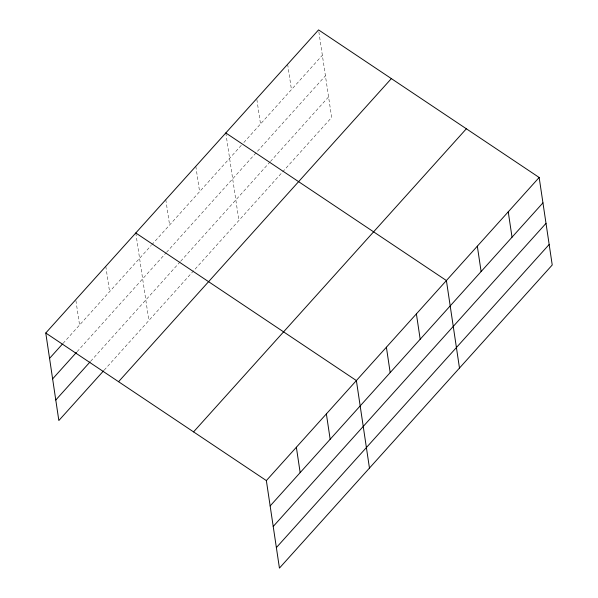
<?xml version="1.0" encoding="UTF-8"?>
<svg xmlns="http://www.w3.org/2000/svg" width="598" height="598" viewBox="0 0 598 598"><rect width="100%" height="100%" fill="white"/><g stroke="black" fill="none" stroke-linecap="round" stroke-linejoin="round"><path stroke-width="0.45" stroke-dasharray="2.99 2.24" d="M63.029 343.401L151.219 245.419M151.832 244.739L241.353 145.269M243.827 142.518L322.359 55.27M77.12 351.661L165.915 252.999M166.528 252.319L325.424 75.774M90.687 361.222L180.103 261.879M180.708 261.199L269.84 162.17M270.453 161.482L328.579 96.906M104.164 370.162L331.643 117.41L318.562 29.9M287.645 64.255L291.443 89.618M256.863 99.507L260.519 123.973M225.812 132.958L238.894 220.468M195.808 166.296L199.597 191.666M165.796 199.642L169.593 225.005M135.791 232.981L148.872 320.491M105.786 266.327L109.576 291.689M75.909 300.57L79.564 325.035"/><path stroke-width="0.9" d="M45.769 333.004L318.562 29.9L539.157 177.479L552.231 264.996L279.438 568.1L266.357 480.59L45.769 333.004L58.843 420.521L103.551 370.85M49.559 358.374L62.416 344.082M52.624 378.885L76.507 352.342M55.778 400.01L90.074 361.91M118.561 381.711L391.361 78.6M193.565 431.883L466.358 128.779M266.357 480.59L539.157 177.479M270.147 505.953L542.947 202.849M273.211 526.464L546.011 223.353M276.373 547.589L549.166 244.485M225.812 132.958L446.4 280.537L459.481 368.047M135.791 232.981L356.378 380.56L369.459 468.077M508.24 211.834L512.03 237.204M477.324 246.189L481.113 271.552M416.395 313.883L420.185 339.245M386.39 347.221L390.18 372.591M326.373 413.906L330.163 439.268M296.361 447.244L300.159 472.614"/></g></svg>
